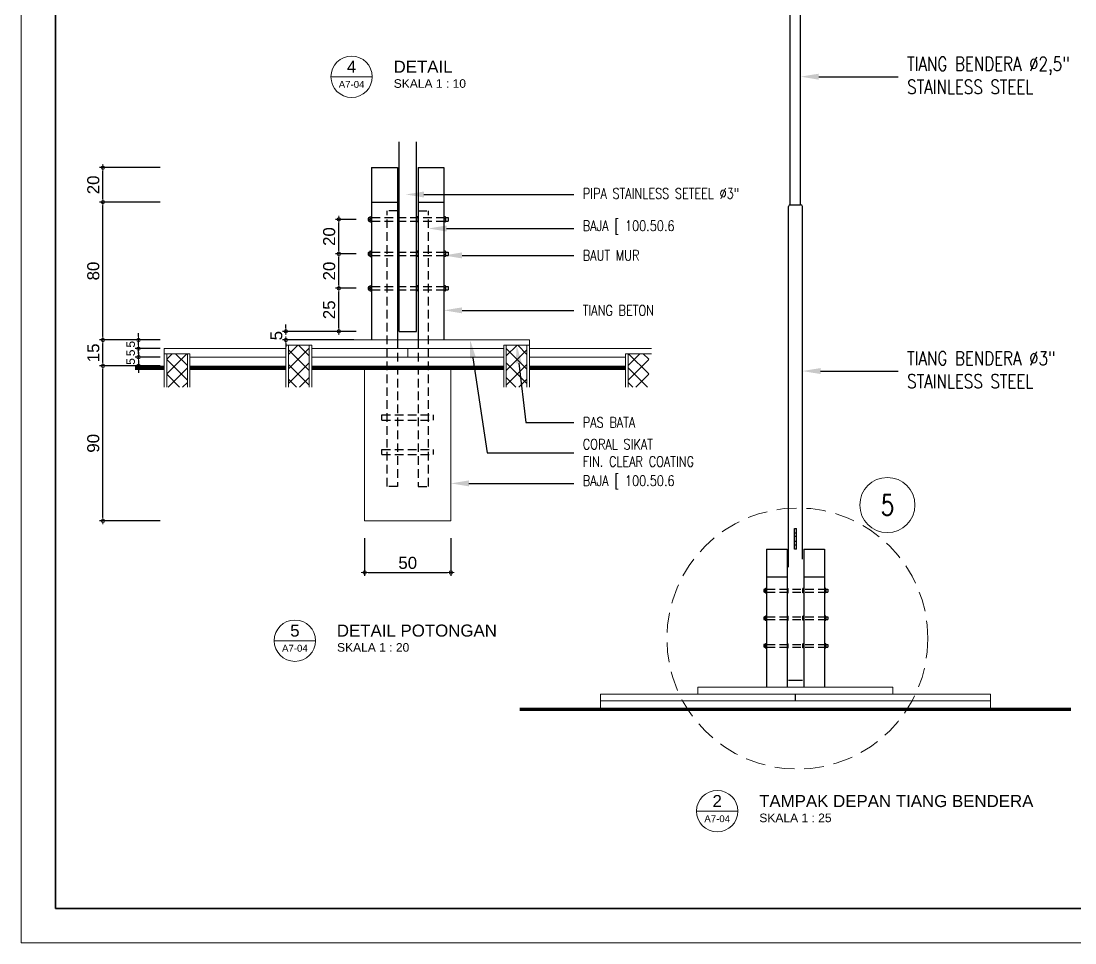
# Model space of a CAD drawing. Header units: millimetres. Extents: x -11 to 1625, y -267 to 180.
# Drawn here: x 827.21 to 857.8, y -47 to -20.25 of the extents above; entities that cross this region are included whole.
import ezdxf
from ezdxf import colors
from ezdxf.entities.mleader import LeaderData, LeaderLine
from ezdxf.enums import TextEntityAlignment as Align
from ezdxf.math import Vec2, Vec3

# ---------------------------------------------------------------- set-up
doc = ezdxf.new("R2010")
doc.units = ezdxf.units.MM
doc.linetypes.add('HIDDEN', pattern=[0.375, 0.25, -0.125])
for name, color, linetype, lineweight in [('ARSIR WARNA', 43, 'Continuous', 0), ('dinding', 5, 'Continuous', 15), ('GRS KOP', 1, 'Continuous', 35), ('kop', 7, 'Continuous', 20), ('not', 7, 'Continuous', 20), ('TEXT KETERANGAN', 7, 'Continuous', 9), ('u', 6, 'Continuous', 20)]:
    doc.layers.add(name, color=color, linetype=linetype, lineweight=lineweight)
doc.layers.add('BESI', color=10, linetype='Continuous')
doc.styles.add('ATTR', font='romans.shx', dxfattribs={"width": 0.8, "height": 1.735066})
doc.styles.add('BARU', font='complex.shx')
doc.styles.add('S', font='SIMPLEX', dxfattribs={"width": 1.1})
doc.styles.get("Standard").update_dxf_attribs({"font": 'ARIALUNI.TTF'})
doc.dimstyles.new('SK-25', dxfattribs={"dimtxt": 0.25, "dimasz": 0.1, "dimexe": 0.1, "dimexo": 0, "dimgap": 0.1, "dimtad": 1, "dimdec": 0, "dimlfac": 25, "dimzin": 12, "dimdsep": 46, "dimtxsty": 'Standard', "dimblk": 'BULAT', "dimcen": 0.1, "dimclrd": 256, "dimadec": 0, "dimazin": 3, "dimtfac": 1, "dimtdec": 0, "dimtofl": 0, "dimtmove": 0, "dimatfit": 3, "dimldrblk": 'BULAT', "dimfxl": 0, "dimtolj": 1, "dimtzin": 0, "dimarcsym": 0})

# ---------------------------------------------------------------- blocks, each defined once
blk = doc.blocks.new('BULAT')
for p, q in [((-1, 0), (1, 0)), ((0, -1), (0, 1))]:
    blk.add_line(p, q)
blk.add_circle((0, 0), 0.5)
blk = doc.blocks.new('*D470')
at = {"layer": 'Defpoints', "color": 0}
for p in [(829.589, -24.502), (831.255, -24.502), (831.255, -25.502)]:
    blk.add_point(p, dxfattribs=at)
at = {"layer": 'u', "color": 0, "lineweight": -2}
for p, q in [((831.255, -24.502), (829.489, -24.502)), ((831.255, -25.502), (829.489, -25.502))]:
    blk.add_line(p, q, dxfattribs=at)
at = {"layer": 'u', "lineweight": -2}
blk.add_line((829.589, -25.402), (829.589, -24.602), dxfattribs=at)
at = {"layer": 'u', "lineweight": -2, "xscale": 0.1, "yscale": 0.1, "zscale": 0.1}
for p, rotation in [((829.589, -24.502), 90), ((829.589, -25.502), 270)]:
    blk.add_blockref('BULAT', p, dxfattribs=dict(at, rotation=rotation))
at = {"layer": 'u', "color": 0, "insert": (829.311, -25.002), "char_height": 0.35, "attachment_point": 5, "rotation": 90}
blk.add_mtext('\\A1;20', dxfattribs=at)
blk = doc.blocks.new('*D471')
at = {"layer": 'Defpoints', "color": 0}
for p in [(829.589, -25.502), (831.255, -25.502), (831.255, -29.502)]:
    blk.add_point(p, dxfattribs=at)
at = {"layer": 'u', "color": 0, "lineweight": -2}
for p, q in [((831.255, -25.502), (829.489, -25.502)), ((831.255, -29.502), (829.489, -29.502))]:
    blk.add_line(p, q, dxfattribs=at)
at = {"layer": 'u', "lineweight": -2}
blk.add_line((829.589, -29.402), (829.589, -25.602), dxfattribs=at)
at = {"layer": 'u', "lineweight": -2, "xscale": 0.1, "yscale": 0.1, "zscale": 0.1}
for p, rotation in [((829.589, -25.502), 90), ((829.589, -29.502), 270)]:
    blk.add_blockref('BULAT', p, dxfattribs=dict(at, rotation=rotation))
at = {"layer": 'u', "color": 0, "insert": (829.311, -27.502), "char_height": 0.35, "attachment_point": 5, "rotation": 90}
blk.add_mtext('\\A1;80', dxfattribs=at)
blk = doc.blocks.new('*D472')
at = {"layer": 'Defpoints', "color": 0}
for p in [(829.589, -29.502), (831.255, -29.502), (831.255, -30.252)]:
    blk.add_point(p, dxfattribs=at)
at = {"layer": 'u', "color": 0, "lineweight": -2}
for p, q in [((831.255, -29.502), (829.489, -29.502)), ((831.255, -30.252), (829.489, -30.252))]:
    blk.add_line(p, q, dxfattribs=at)
at = {"layer": 'u', "lineweight": -2}
blk.add_line((829.589, -30.152), (829.589, -29.602), dxfattribs=at)
at = {"layer": 'u', "lineweight": -2, "xscale": 0.1, "yscale": 0.1, "zscale": 0.1}
for p, rotation in [((829.589, -29.502), 90), ((829.589, -30.252), 270)]:
    blk.add_blockref('BULAT', p, dxfattribs=dict(at, rotation=rotation))
at = {"layer": 'u', "color": 0, "insert": (829.311, -29.877), "char_height": 0.35, "attachment_point": 5, "rotation": 90}
blk.add_mtext('\\A1;15', dxfattribs=at)
blk = doc.blocks.new('*D473')
at = {"layer": 'Defpoints', "color": 0}
for p in [(829.589, -30.252), (831.255, -30.252), (831.255, -34.752)]:
    blk.add_point(p, dxfattribs=at)
at = {"layer": 'u', "color": 0, "lineweight": -2}
for p, q in [((831.255, -30.252), (829.489, -30.252)), ((831.255, -34.752), (829.489, -34.752))]:
    blk.add_line(p, q, dxfattribs=at)
at = {"layer": 'u', "lineweight": -2}
blk.add_line((829.589, -34.652), (829.589, -30.352), dxfattribs=at)
at = {"layer": 'u', "lineweight": -2, "xscale": 0.1, "yscale": 0.1, "zscale": 0.1}
for p, rotation in [((829.589, -30.252), 90), ((829.589, -34.752), 270)]:
    blk.add_blockref('BULAT', p, dxfattribs=dict(at, rotation=rotation))
at = {"layer": 'u', "color": 0, "insert": (829.311, -32.502), "char_height": 0.35, "attachment_point": 5, "rotation": 90}
blk.add_mtext('\\A1;90', dxfattribs=at)
blk = doc.blocks.new('*D474')
at = {"layer": 'Defpoints', "color": 0}
for p in [(836.874, -29.252), (834.901, -29.502), (836.874, -29.502)]:
    blk.add_point(p, dxfattribs=at)
at = {"layer": 'u', "lineweight": -2}
for p, q in [((834.901, -29.152), (834.901, -29.052)), ((834.901, -29.602), (834.901, -29.702))]:
    blk.add_line(p, q, dxfattribs=at)
at = {"layer": 'u', "color": 0, "lineweight": -2}
for p, q in [((836.874, -29.252), (834.801, -29.252)), ((836.874, -29.502), (834.801, -29.502))]:
    blk.add_line(p, q, dxfattribs=at)
at = {"layer": 'u', "lineweight": -2, "xscale": 0.1, "yscale": 0.1, "zscale": 0.1}
for p, rotation in [((834.901, -29.252), 270), ((834.901, -29.502), 90)]:
    blk.add_blockref('BULAT', p, dxfattribs=dict(at, rotation=rotation))
at = {"layer": 'u', "color": 0, "insert": (834.623, -29.377), "char_height": 0.35, "attachment_point": 5, "rotation": 90}
blk.add_mtext('\\A1;5', dxfattribs=at)
blk = doc.blocks.new('*D475')
at = {"layer": 'Defpoints', "color": 0}
for p in [(836.436, -26.002), (836.936, -26.002), (836.936, -27.002)]:
    blk.add_point(p, dxfattribs=at)
at = {"layer": 'u', "color": 0, "lineweight": -2}
for p, q in [((836.936, -26.002), (836.336, -26.002)), ((836.936, -27.002), (836.336, -27.002))]:
    blk.add_line(p, q, dxfattribs=at)
at = {"layer": 'u', "lineweight": -2}
blk.add_line((836.436, -26.902), (836.436, -26.102), dxfattribs=at)
at = {"layer": 'u', "lineweight": -2, "xscale": 0.1, "yscale": 0.1, "zscale": 0.1}
for p, rotation in [((836.436, -26.002), 90), ((836.436, -27.002), 270)]:
    blk.add_blockref('BULAT', p, dxfattribs=dict(at, rotation=rotation))
at = {"layer": 'u', "color": 0, "insert": (836.157, -26.502), "char_height": 0.35, "attachment_point": 5, "rotation": 90}
blk.add_mtext('\\A1;20', dxfattribs=at)
blk = doc.blocks.new('*D476')
at = {"layer": 'Defpoints', "color": 0}
for p in [(836.436, -27.002), (836.936, -27.002), (836.936, -28.002)]:
    blk.add_point(p, dxfattribs=at)
at = {"layer": 'u', "color": 0, "lineweight": -2}
for p, q in [((836.936, -27.002), (836.336, -27.002)), ((836.936, -28.002), (836.336, -28.002))]:
    blk.add_line(p, q, dxfattribs=at)
at = {"layer": 'u', "lineweight": -2}
blk.add_line((836.436, -27.902), (836.436, -27.102), dxfattribs=at)
at = {"layer": 'u', "lineweight": -2, "xscale": 0.1, "yscale": 0.1, "zscale": 0.1}
for p, rotation in [((836.436, -27.002), 90), ((836.436, -28.002), 270)]:
    blk.add_blockref('BULAT', p, dxfattribs=dict(at, rotation=rotation))
at = {"layer": 'u', "color": 0, "insert": (836.157, -27.502), "char_height": 0.35, "attachment_point": 5, "rotation": 90}
blk.add_mtext('\\A1;20', dxfattribs=at)
blk = doc.blocks.new('*D477')
at = {"layer": 'Defpoints', "color": 0}
for p in [(836.436, -28.002), (836.936, -28.002), (836.936, -29.252)]:
    blk.add_point(p, dxfattribs=at)
at = {"layer": 'u', "color": 0, "lineweight": -2}
for p, q in [((836.936, -28.002), (836.336, -28.002)), ((836.936, -29.252), (836.336, -29.252))]:
    blk.add_line(p, q, dxfattribs=at)
at = {"layer": 'u', "lineweight": -2}
blk.add_line((836.436, -29.152), (836.436, -28.102), dxfattribs=at)
at = {"layer": 'u', "lineweight": -2, "xscale": 0.1, "yscale": 0.1, "zscale": 0.1}
for p, rotation in [((836.436, -28.002), 90), ((836.436, -29.252), 270)]:
    blk.add_blockref('BULAT', p, dxfattribs=dict(at, rotation=rotation))
at = {"layer": 'u', "color": 0, "insert": (836.157, -28.627), "char_height": 0.35, "attachment_point": 5, "rotation": 90}
blk.add_mtext('\\A1;25', dxfattribs=at)
blk = doc.blocks.new('*D478')
at = {"layer": 'Defpoints', "color": 0}
for p in [(837.186, -35.252), (839.686, -35.252), (839.686, -36.252)]:
    blk.add_point(p, dxfattribs=at)
at = {"layer": 'u', "color": 0, "lineweight": -2}
for p, q in [((837.186, -35.252), (837.186, -36.352)), ((839.686, -35.252), (839.686, -36.352))]:
    blk.add_line(p, q, dxfattribs=at)
at = {"layer": 'u', "lineweight": -2}
blk.add_line((837.286, -36.252), (839.586, -36.252), dxfattribs=at)
at = {"layer": 'u', "lineweight": -2, "xscale": 0.1, "yscale": 0.1, "zscale": 0.1, "rotation": 180}
blk.add_blockref('BULAT', (837.186, -36.252), dxfattribs=at)
at = {"layer": 'u', "lineweight": -2, "xscale": 0.1, "yscale": 0.1, "zscale": 0.1}
blk.add_blockref('BULAT', (839.686, -36.252), dxfattribs=at)
at = {"layer": 'u', "color": 0, "insert": (838.436, -35.973), "char_height": 0.35, "attachment_point": 5}
blk.add_mtext('\\A1;50', dxfattribs=at)
blk = doc.blocks.new('*D479')
at = {"layer": 'Defpoints', "color": 0}
for p in [(831.255, -29.502), (830.621, -29.752), (831.255, -29.752)]:
    blk.add_point(p, dxfattribs=at)
at = {"layer": 'u', "lineweight": -2}
for p, q in [((830.621, -29.402), (830.621, -29.302)), ((830.621, -29.852), (830.621, -29.952))]:
    blk.add_line(p, q, dxfattribs=at)
at = {"layer": 'u', "color": 0, "lineweight": -2}
for p, q in [((831.255, -29.502), (830.521, -29.502)), ((831.255, -29.752), (830.521, -29.752))]:
    blk.add_line(p, q, dxfattribs=at)
at = {"layer": 'u', "lineweight": -2, "xscale": 0.1, "yscale": 0.1, "zscale": 0.1}
for p, rotation in [((830.621, -29.502), 270), ((830.621, -29.752), 90)]:
    blk.add_blockref('BULAT', p, dxfattribs=dict(at, rotation=rotation))
at = {"layer": 'u', "color": 0, "insert": (830.394, -29.627), "char_height": 0.25, "attachment_point": 5, "rotation": 90}
blk.add_mtext('\\A1;5', dxfattribs=at)
blk = doc.blocks.new('*D480')
at = {"layer": 'Defpoints', "color": 0}
for p in [(831.255, -29.752), (830.621, -30.002), (831.255, -30.002)]:
    blk.add_point(p, dxfattribs=at)
at = {"layer": 'u', "lineweight": -2}
for p, q in [((830.621, -29.652), (830.621, -29.552)), ((830.621, -30.102), (830.621, -30.202))]:
    blk.add_line(p, q, dxfattribs=at)
at = {"layer": 'u', "color": 0, "lineweight": -2}
for p, q in [((831.255, -29.752), (830.521, -29.752)), ((831.255, -30.002), (830.521, -30.002))]:
    blk.add_line(p, q, dxfattribs=at)
at = {"layer": 'u', "lineweight": -2, "xscale": 0.1, "yscale": 0.1, "zscale": 0.1}
for p, rotation in [((830.621, -29.752), 270), ((830.621, -30.002), 90)]:
    blk.add_blockref('BULAT', p, dxfattribs=dict(at, rotation=rotation))
at = {"layer": 'u', "color": 0, "insert": (830.394, -29.877), "char_height": 0.25, "attachment_point": 5, "rotation": 90}
blk.add_mtext('\\A1;5', dxfattribs=at)
blk = doc.blocks.new('*D481')
at = {"layer": 'Defpoints', "color": 0}
for p in [(830.621, -30.252), (831.255, -30.002), (831.255, -30.252)]:
    blk.add_point(p, dxfattribs=at)
at = {"layer": 'u', "lineweight": -2}
for p, q in [((830.621, -29.902), (830.621, -29.802)), ((830.621, -30.352), (830.621, -30.452))]:
    blk.add_line(p, q, dxfattribs=at)
at = {"layer": 'u', "color": 0, "lineweight": -2}
for p, q in [((831.255, -30.002), (830.521, -30.002)), ((831.255, -30.252), (830.521, -30.252))]:
    blk.add_line(p, q, dxfattribs=at)
at = {"layer": 'u', "lineweight": -2, "xscale": 0.1, "yscale": 0.1, "zscale": 0.1}
for p, rotation in [((830.621, -30.002), 270), ((830.621, -30.252), 90)]:
    blk.add_blockref('BULAT', p, dxfattribs=dict(at, rotation=rotation))
at = {"layer": 'u', "color": 0, "insert": (830.394, -30.127), "char_height": 0.25, "attachment_point": 5, "rotation": 90}
blk.add_mtext('\\A1;5', dxfattribs=at)
blk = doc.blocks.new('NAV')
blk.add_circle((0, -0.4), 0.4)
at = {"style": 'S', "width": 0.75, "flags": 4}
blk.add_attdef('AV', text='', height=0.3, dxfattribs=at).set_placement((0, -0.4), align=Align.MIDDLE)
blk = doc.blocks.new('kop')
at = {"layer": 'GRS KOP'}
blk.add_lwpolyline([(1, 54), (83, 54), (83, 1), (1, 1)], close=True, dxfattribs=at)
at = {"layer": 'kop', "color": 7}
for p, q in [((0, 55), (0, 0)), ((0, 0), (84, 0))]:
    blk.add_line(p, q, dxfattribs=at)
at = {"layer": 'kop', "style": 'BARU', "flags": 4}
for p, height in [((73.8, 5.4), 0.35), ((80.303, 5.382), 0.25), ((73.8, 4.9), 0.35), ((80.303, 4.882), 0.25), ((73.8, 4.4), 0.35), ((80.303, 4.382), 0.25)]:
    blk.add_attdef('-', p, '', height=height, dxfattribs=at)
at = {"layer": 'kop', "flags": 4}
for tag, p in [('AR-00', (78.057, 2.648)), ('00', (81.238, 2.647))]:
    blk.add_attdef(tag, text='', height=0.35, dxfattribs=at).set_placement(p, align=Align.MIDDLE)
blk = doc.blocks.new('Ndtpd')
blk.add_line((0.747, 0), (-0.747, 0))
blk.add_circle((0, 0), 0.747)
at = {"flags": 4}
for tag, height, p in [('NO', 0.5, (0, 0.148)), ('NOLBR', 0.3, (0, -0.398))]:
    blk.add_attdef(tag, text='', height=height, dxfattribs=at).set_placement(p, align=Align.CENTER)
for tag, p, height in [('NDTPD', (1.516, 0.148), 0.5), ('SKALA', (1.523, -0.398), 0.3)]:
    blk.add_attdef(tag, p, '', height=height, dxfattribs=at)

msp = doc.modelspace()

# ---------------------------------------------------------------- hatches: boundary and pattern name
at = {"layer": 'ARSIR WARNA'}
h = msp.add_hatch(dxfattribs=at)
h.set_pattern_fill('_USER', color=256, scale=0.3, angle=45, style=0, double=1, pattern_type=0)
h.set_pattern_definition([(45, (806.8277, -46.61328), (-0.212132, 0.212132), []), (135, (806.8277, -46.61328), (-0.212132, -0.212132), [])])
h.paths.add_polyline_path([(845.4322067, -29.9022635), (844.8322067, -29.9022635), (844.8322067, -30.8707986), (845.4322067, -30.8707986)])
h.paths.add_polyline_path([(841.8966728, -29.6522635), (841.2966728, -29.6522635), (841.2966728, -30.8707986), (841.8966728, -30.8707986)])
h.paths.add_polyline_path([(835.575605, -29.6522635), (834.975605, -29.6522635), (834.975605, -30.8707986), (835.575605, -30.8707986)])
h.paths.add_polyline_path([(832.0400711, -29.9022635), (831.4400711, -29.9022635), (831.4400711, -30.8707986), (832.0400711, -30.8707986)])

# ---------------------------------------------------------------- linework, layer by layer
at = {"layer": 'BESI'}
for p, q in [((849.5389294, -25.5772076), (849.5389294, -15.6272076)), ((849.8389294, -25.5772076), (849.8389294, -15.6272076)), ((838.1861389, -29.2522635), (838.1861389, -23.7522635)), ((838.6861389, -29.2522635), (838.6861389, -23.7522635)), ((837.3861389, -24.5022635), (837.3861389, -29.5022635)), ((837.3861389, -24.5022635), (838.1361389, -24.5022635)), ((838.1361389, -24.5022635), (838.1361389, -29.5022635)), ((838.7361389, -24.5022635), (838.7361389, -29.5022635)), ((838.7361389, -24.5022635), (839.4861389, -24.5022635)), ((839.4861389, -24.5022635), (839.4861389, -29.5022635)), ((837.3861389, -25.5022635), (838.1361389, -25.5022635)), ((838.7361389, -25.5022635), (839.4861389, -25.5022635)), ((849.4889294, -36.0914933), (849.4889294, -25.6272076)), ((849.5389294, -25.5772076), (849.8389294, -25.5772076)), ((849.8889294, -35.8629219), (849.8889294, -25.6272076)), ((838.1861389, -29.2522635), (838.6861389, -29.2522635)), ((849.6589294, -35.5772076), (849.6589294, -34.9772076)), ((849.6589294, -34.9772076), (849.7189294, -34.9772076)), ((849.6589294, -35.1020604), (849.7189294, -35.1020604)), ((849.7189294, -35.5772076), (849.7189294, -34.9772076)), ((849.7189294, -35.2020604), (849.6589294, -35.2020604)), ((849.7189294, -35.3523548), (849.6589294, -35.3523548)), ((849.6589294, -35.4523548), (849.7189294, -35.4523548)), ((848.8489294, -35.5772076), (848.8489294, -39.5772076)), ((848.8489294, -35.5772076), (849.4489294, -35.5772076)), ((849.4489294, -35.5772076), (849.4489294, -39.5772076)), ((849.7189294, -35.5772076), (849.6589294, -35.5772076)), ((849.9289294, -35.5772076), (849.9289294, -39.5772076)), ((849.9289294, -35.5772076), (850.5289294, -35.5772076)), ((850.5289294, -35.5772076), (850.5289294, -39.5772076)), ((848.8489294, -36.3772076), (849.4489294, -36.3772076)), ((849.9289294, -36.3772076), (850.5289294, -36.3772076)), ((848.7689294, -36.7572076), (848.7689294, -36.7972076)), ((848.7689294, -36.7772076), (848.8089294, -36.7772076)), ((848.7889294, -36.7372076), (848.8089294, -36.7372076)), ((848.7889294, -36.8172076), (848.8089294, -36.8172076)), ((848.8089294, -36.7252076), (848.8089294, -36.8292076)), ((848.8089294, -36.7572076), (848.8489294, -36.7572076)), ((848.8089294, -36.7972076), (848.8489294, -36.7972076)), ((848.8169294, -36.7172076), (848.8489294, -36.7172076)), ((848.8169294, -36.8372076), (848.8489294, -36.8372076)), ((849.4489294, -36.7172076), (849.4769294, -36.7172076)), ((849.4489294, -36.8372076), (849.4769294, -36.8372076)), ((849.4769294, -36.8372076), (849.4769294, -36.7172076)), ((849.9009294, -36.8372076), (849.9009294, -36.7172076)), ((849.9289294, -36.7172076), (849.9009294, -36.7172076)), ((849.9289294, -36.8372076), (849.9009294, -36.8372076)), ((850.5609294, -36.7172076), (850.5289294, -36.7172076)), ((850.5689294, -36.7572076), (850.5289294, -36.7572076)), ((850.5689294, -36.7972076), (850.5289294, -36.7972076)), ((850.5609294, -36.8372076), (850.5289294, -36.8372076)), ((850.5689294, -36.7252076), (850.5689294, -36.8292076)), ((850.5689294, -36.7372076), (850.6289294, -36.7372076)), ((850.5689294, -36.8172076), (850.6289294, -36.8172076)), ((850.6289294, -36.7372076), (850.6289294, -36.8172076)), ((848.7689294, -37.5572076), (848.7689294, -37.5972076)), ((848.7689294, -37.5772076), (848.8089294, -37.5772076)), ((848.7889294, -37.5372076), (848.8089294, -37.5372076)), ((848.7889294, -37.6172076), (848.8089294, -37.6172076)), ((848.8089294, -37.5252076), (848.8089294, -37.6292076)), ((848.8089294, -37.5572076), (848.8489294, -37.5572076)), ((848.8089294, -37.5972076), (848.8489294, -37.5972076)), ((848.8169294, -37.5172076), (848.8489294, -37.5172076)), ((849.4489294, -37.5172076), (849.4769294, -37.5172076)), ((849.4769294, -37.6372076), (849.4769294, -37.5172076)), ((849.9289294, -37.5172076), (849.9009294, -37.5172076)), ((849.9009294, -37.6372076), (849.9009294, -37.5172076)), ((850.5609294, -37.5172076), (850.5289294, -37.5172076)), ((850.5689294, -37.5572076), (850.5289294, -37.5572076)), ((850.5689294, -37.5972076), (850.5289294, -37.5972076)), ((850.5689294, -37.5252076), (850.5689294, -37.6292076)), ((850.5689294, -37.5372076), (850.6289294, -37.5372076)), ((850.5689294, -37.6172076), (850.6289294, -37.6172076)), ((850.6289294, -37.5372076), (850.6289294, -37.6172076)), ((848.8169294, -37.6372076), (848.8489294, -37.6372076)), ((849.4489294, -37.6372076), (849.4769294, -37.6372076)), ((849.9289294, -37.6372076), (849.9009294, -37.6372076)), ((850.5609294, -37.6372076), (850.5289294, -37.6372076)), ((848.7689294, -38.3572076), (848.7689294, -38.3972076)), ((848.7689294, -38.3772076), (848.8089294, -38.3772076)), ((848.7889294, -38.3372076), (848.8089294, -38.3372076)), ((848.7889294, -38.4172076), (848.8089294, -38.4172076)), ((848.8089294, -38.3252076), (848.8089294, -38.4292076)), ((848.8089294, -38.3572076), (848.8489294, -38.3572076)), ((848.8089294, -38.3972076), (848.8489294, -38.3972076)), ((848.8169294, -38.3172076), (848.8489294, -38.3172076)), ((848.8169294, -38.4372076), (848.8489294, -38.4372076)), ((849.4489294, -38.3172076), (849.4769294, -38.3172076)), ((849.4489294, -38.4372076), (849.4769294, -38.4372076)), ((849.4769294, -38.4372076), (849.4769294, -38.3172076)), ((849.9009294, -38.4372076), (849.9009294, -38.3172076)), ((849.9289294, -38.3172076), (849.9009294, -38.3172076)), ((849.9289294, -38.4372076), (849.9009294, -38.4372076)), ((850.5609294, -38.3172076), (850.5289294, -38.3172076)), ((850.5689294, -38.3572076), (850.5289294, -38.3572076)), ((850.5689294, -38.3972076), (850.5289294, -38.3972076)), ((850.5609294, -38.4372076), (850.5289294, -38.4372076)), ((850.5689294, -38.3252076), (850.5689294, -38.4292076)), ((850.5689294, -38.3372076), (850.6289294, -38.3372076)), ((850.5689294, -38.4172076), (850.6289294, -38.4172076)), ((850.6289294, -38.3372076), (850.6289294, -38.4172076)), ((849.4889294, -39.3772076), (849.8889294, -39.3772076)), ((849.6889294, -39.9772076), (849.6889294, -39.7772076))]:
    msp.add_line(p, q, dxfattribs=at)
at = {"layer": 'BESI', "color": 90}
for p, q in [((837.2861389, -25.9772635), (837.2861389, -26.0272635)), ((837.3111389, -25.9522635), (837.3361389, -25.9522635)), ((837.3361389, -25.9372635), (837.3361389, -26.0672635)), ((837.3361389, -25.9772635), (837.3861389, -25.9772635)), ((837.3461389, -25.9272635), (837.3861389, -25.9272635)), ((838.1361389, -25.9272635), (838.1711389, -25.9272635)), ((838.1711389, -26.0772635), (838.1711389, -25.9272635)), ((838.7361389, -25.9272635), (838.7011389, -25.9272635)), ((838.7011389, -26.0772635), (838.7011389, -25.9272635)), ((839.5261389, -25.9272635), (839.4861389, -25.9272635)), ((839.5361389, -25.9772635), (839.4861389, -25.9772635)), ((839.5361389, -25.9372635), (839.5361389, -26.0672635)), ((839.5361389, -25.9522635), (839.6111389, -25.9522635)), ((839.6111389, -25.9522635), (839.6111389, -26.0522635)), ((837.2861389, -26.0022635), (837.3361389, -26.0022635)), ((837.3111389, -26.0522635), (837.3361389, -26.0522635)), ((837.3361389, -26.0272635), (837.3861389, -26.0272635)), ((837.3461389, -26.0772635), (837.3861389, -26.0772635)), ((838.1361389, -26.0772635), (838.1711389, -26.0772635)), ((838.7361389, -26.0772635), (838.7011389, -26.0772635)), ((839.5361389, -26.0272635), (839.4861389, -26.0272635)), ((839.5261389, -26.0772635), (839.4861389, -26.0772635)), ((839.5361389, -26.0522635), (839.6111389, -26.0522635)), ((837.2861389, -26.9772635), (837.2861389, -27.0272635)), ((837.2861389, -27.0022635), (837.3361389, -27.0022635)), ((837.3111389, -26.9522635), (837.3361389, -26.9522635)), ((837.3111389, -27.0522635), (837.3361389, -27.0522635)), ((837.3361389, -26.9372635), (837.3361389, -27.0672635)), ((837.3361389, -26.9772635), (837.3861389, -26.9772635)), ((837.3361389, -27.0272635), (837.3861389, -27.0272635)), ((837.3461389, -26.9272635), (837.3861389, -26.9272635)), ((837.3461389, -27.0772635), (837.3861389, -27.0772635)), ((838.1361389, -26.9272635), (838.1711389, -26.9272635)), ((838.1361389, -27.0772635), (838.1711389, -27.0772635)), ((838.1711389, -27.0772635), (838.1711389, -26.9272635)), ((838.7011389, -27.0772635), (838.7011389, -26.9272635)), ((838.7361389, -26.9272635), (838.7011389, -26.9272635)), ((838.7361389, -27.0772635), (838.7011389, -27.0772635)), ((839.5261389, -26.9272635), (839.4861389, -26.9272635)), ((839.5361389, -26.9772635), (839.4861389, -26.9772635)), ((839.5361389, -27.0272635), (839.4861389, -27.0272635)), ((839.5261389, -27.0772635), (839.4861389, -27.0772635)), ((839.5361389, -26.9372635), (839.5361389, -27.0672635)), ((839.5361389, -26.9522635), (839.6111389, -26.9522635)), ((839.5361389, -27.0522635), (839.6111389, -27.0522635)), ((839.6111389, -26.9522635), (839.6111389, -27.0522635)), ((837.2861389, -27.9772635), (837.2861389, -28.0272635)), ((837.2861389, -28.0022635), (837.3361389, -28.0022635)), ((837.3111389, -27.9522635), (837.3361389, -27.9522635)), ((837.3111389, -28.0522635), (837.3361389, -28.0522635)), ((837.3361389, -27.9372635), (837.3361389, -28.0672635)), ((837.3361389, -27.9772635), (837.3861389, -27.9772635)), ((837.3361389, -28.0272635), (837.3861389, -28.0272635)), ((837.3461389, -27.9272635), (837.3861389, -27.9272635)), ((837.3461389, -28.0772635), (837.3861389, -28.0772635)), ((838.1361389, -27.9272635), (838.1711389, -27.9272635)), ((838.1361389, -28.0772635), (838.1711389, -28.0772635)), ((838.1711389, -28.0772635), (838.1711389, -27.9272635)), ((838.7361389, -27.9272635), (838.7011389, -27.9272635)), ((838.7011389, -28.0772635), (838.7011389, -27.9272635)), ((838.7361389, -28.0772635), (838.7011389, -28.0772635)), ((839.5261389, -27.9272635), (839.4861389, -27.9272635)), ((839.5361389, -27.9772635), (839.4861389, -27.9772635)), ((839.5361389, -28.0272635), (839.4861389, -28.0272635)), ((839.5261389, -28.0772635), (839.4861389, -28.0772635)), ((839.5361389, -27.9372635), (839.5361389, -28.0672635)), ((839.5361389, -27.9522635), (839.6111389, -27.9522635)), ((839.5361389, -28.0522635), (839.6111389, -28.0522635)), ((839.6111389, -27.9522635), (839.6111389, -28.0522635))]:
    msp.add_line(p, q, dxfattribs=at)
at = {"layer": 'BESI', "color": 90, "linetype": 'HIDDEN'}
for p, q in [((837.3861389, -25.9522635), (839.4861389, -25.9522635)), ((837.3861389, -26.0522635), (839.4861389, -26.0522635)), ((837.3861389, -26.9522635), (839.4861389, -26.9522635)), ((837.3861389, -27.0522635), (839.4861389, -27.0522635)), ((837.3861389, -27.9522635), (839.4861389, -27.9522635)), ((837.3861389, -28.0522635), (839.4861389, -28.0522635))]:
    msp.add_line(p, q, dxfattribs=at)
at = {"layer": 'BESI', "color": 12, "linetype": 'HIDDEN'}
for p, q in [((837.8361389, -33.7522635), (837.8361389, -25.7522635)), ((838.1361389, -25.7522635), (837.8361389, -25.7522635)), ((838.7361389, -25.7522635), (839.0361389, -25.7522635)), ((839.0361389, -33.7522635), (839.0361389, -25.7522635)), ((838.1361389, -29.5022635), (838.1361389, -33.7522635)), ((838.7361389, -29.5022635), (838.7361389, -33.7522635)), ((837.6861389, -31.6772635), (839.1861389, -31.6772635)), ((837.6861389, -31.8272635), (837.6861389, -31.6772635)), ((839.1861389, -31.8272635), (839.1861389, -31.6772635)), ((837.6861389, -31.8272635), (839.1861389, -31.8272635)), ((837.6861389, -32.8272635), (837.6861389, -32.6772635)), ((837.6861389, -32.6772635), (839.1861389, -32.6772635)), ((839.1861389, -32.8272635), (839.1861389, -32.6772635)), ((837.6861389, -32.8272635), (839.1861389, -32.8272635)), ((838.1361389, -33.7522635), (837.8361389, -33.7522635)), ((838.7361389, -33.7522635), (839.0361389, -33.7522635))]:
    msp.add_line(p, q, dxfattribs=at)
at = {"layer": 'BESI', "linetype": 'HIDDEN'}
for p, q in [((848.8489294, -36.7372076), (850.5289294, -36.7372076)), ((848.8489294, -36.8172076), (850.5289294, -36.8172076)), ((848.8489294, -37.5372076), (850.5289294, -37.5372076)), ((848.8489294, -37.6172076), (850.5289294, -37.6172076)), ((848.8489294, -38.3372076), (850.5289294, -38.3372076)), ((848.8489294, -38.4172076), (850.5289294, -38.4172076))]:
    msp.add_line(p, q, dxfattribs=at)
at = {"layer": 'BESI'}
for centre, radius, start, end in [((849.5389294, -25.6272076), 0.05, 90, 180), ((849.8389294, -25.6272076), 0.05, 0, 90), ((848.7889294, -36.7572076), 0.02, 90, 180), ((848.7889294, -36.7972076), 0.02, 180, 270), ((848.8169294, -36.7252076), 0.008, 90, 180), ((848.8169294, -36.8292076), 0.008, 180, 270), ((850.5609294, -36.7252076), 0.008, 0, 90), ((850.5609294, -36.8292076), 0.008, 270, 0), ((848.7889294, -37.5572076), 0.02, 90, 180), ((848.7889294, -37.5972076), 0.02, 180, 270), ((848.8169294, -37.5252076), 0.008, 90, 180), ((850.5609294, -37.5252076), 0.008, 0, 90), ((848.8169294, -37.6292076), 0.008, 180, 270), ((850.5609294, -37.6292076), 0.008, 270, 0), ((848.7889294, -38.3572076), 0.02, 90, 180), ((848.7889294, -38.3972076), 0.02, 180, 270), ((848.8169294, -38.3252076), 0.008, 90, 180), ((848.8169294, -38.4292076), 0.008, 180, 270), ((850.5609294, -38.3252076), 0.008, 0, 90), ((850.5609294, -38.4292076), 0.008, 270, 0)]:
    msp.add_arc(centre, radius, start, end, dxfattribs=at)
at = {"layer": 'BESI', "color": 90}
for centre, radius, start, end in [((837.3111389, -25.9772635), 0.025, 90, 180), ((837.3461389, -25.9372635), 0.01, 90, 180), ((839.5261389, -25.9372635), 0.01, 0, 90), ((837.3111389, -26.0272635), 0.025, 180, 270), ((837.3461389, -26.0672635), 0.01, 180, 270), ((839.5261389, -26.0672635), 0.01, 270, 0), ((837.3111389, -26.9772635), 0.025, 90, 180), ((837.3111389, -27.0272635), 0.025, 180, 270), ((837.3461389, -26.9372635), 0.01, 90, 180), ((837.3461389, -27.0672635), 0.01, 180, 270), ((839.5261389, -26.9372635), 0.01, 0, 90), ((839.5261389, -27.0672635), 0.01, 270, 0), ((837.3111389, -27.9772635), 0.025, 90, 180), ((837.3111389, -28.0272635), 0.025, 180, 270), ((837.3461389, -27.9372635), 0.01, 90, 180), ((837.3461389, -28.0672635), 0.01, 180, 270), ((839.5261389, -27.9372635), 0.01, 0, 90), ((839.5261389, -28.0672635), 0.01, 270, 0)]:
    msp.add_arc(centre, radius, start, end, dxfattribs=at)
at = {"layer": 'dinding'}
for p, q in [((834.900605, -29.5022635), (841.9716728, -29.5022635)), ((834.900605, -29.7522635), (834.900605, -29.5022635)), ((834.900605, -30.8707986), (834.900605, -29.5022635)), ((835.650605, -29.6522635), (834.900605, -29.6522635)), ((834.975605, -30.8707986), (834.975605, -29.6522635)), ((835.575605, -30.8707986), (835.575605, -29.6522635)), ((835.650605, -30.8707986), (835.650605, -29.6522635)), ((841.2216728, -30.8707986), (841.2216728, -29.6522635)), ((841.2216728, -29.6522635), (841.9716728, -29.6522635)), ((841.2966728, -30.8707986), (841.2966728, -29.6522635)), ((841.8966728, -30.8707986), (841.8966728, -29.6522635)), ((841.9716728, -30.8707986), (841.9716728, -29.5022635)), ((831.3650711, -29.7522635), (834.900605, -29.7522635)), ((831.3650711, -30.8707986), (831.3650711, -29.7522635)), ((832.1150711, -29.9022635), (831.3650711, -29.9022635)), ((831.4400711, -30.8707986), (831.4400711, -29.9022635)), ((832.0400711, -30.8707986), (832.0400711, -29.9022635)), ((832.1150711, -30.8707986), (832.1150711, -29.9022635)), ((835.650605, -29.7522635), (841.2216728, -29.7522635)), ((838.4361389, -30.0022635), (838.4361389, -29.7522635)), ((841.9716728, -29.7522635), (845.5072067, -29.7522635)), ((844.7572067, -30.8707986), (844.7572067, -29.9022635)), ((844.7572067, -29.9022635), (845.5072067, -29.9022635)), ((844.8322067, -30.8707986), (844.8322067, -29.9022635)), ((832.1150711, -30.0022635), (834.900605, -30.0022635)), ((835.650605, -30.0022635), (841.2216728, -30.0022635)), ((837.1861389, -34.7522635), (837.1861389, -30.2522635)), ((839.6861389, -34.7522635), (839.6861389, -30.2522635)), ((841.9716728, -30.0022635), (844.7572067, -30.0022635)), ((837.1861389, -34.7522635), (839.6861389, -34.7522635)), ((846.8605023, -39.5772076), (852.5173565, -39.5772076)), ((846.8605023, -39.7772076), (846.8605023, -39.5772076)), ((852.5173565, -39.7772076), (852.5173565, -39.5772076)), ((844.0320752, -39.7772076), (855.3457837, -39.7772076)), ((844.0320752, -40.1772076), (844.0320752, -39.7772076)), ((844.0320752, -39.9772076), (855.3457837, -39.9772076)), ((855.3457837, -40.1772076), (855.3457837, -39.7772076))]:
    msp.add_line(p, q, dxfattribs=at)
for points, const_width in [([(830.5199594, -30.311088), (831.3650711, -30.311088)], 0.125), ([(832.1150711, -30.311088), (834.900605, -30.311088)], 0.125), ([(835.650605, -30.311088), (841.2216728, -30.311088)], 0.125), ([(841.9716728, -30.311088), (844.7572067, -30.311088)], 0.125), ([(841.6889294, -40.2242673), (857.6889294, -40.2242673)], 0.1)]:
    msp.add_lwpolyline(points, dxfattribs=dict(at, const_width=const_width))
at = {"layer": 'TEXT KETERANGAN', "linetype": 'HIDDEN', "ltscale": 2.3}
msp.add_circle((849.7455018, -38.1673553), 3.7893672, dxfattribs=at)

# ---------------------------------------------------------------- block references
at = {"layer": 'not'}
ref = msp.add_blockref('Ndtpd', (836.8069868, -21.8655287), dxfattribs=dict(at, xscale=0.803212851405533, yscale=0.8032128514056467, zscale=0.8032128514056226))
ref.add_attrib('NO', '4', dxfattribs={"layer": '0', "height": 0.35, "flags": 4}).set_placement((836.8066596, -21.7470028), align=Align.CENTER)
ref.add_attrib('NDTPD', 'DETAIL', (838.0246715, -21.7470028), dxfattribs={"layer": '0', "height": 0.35, "flags": 4})
ref.add_attrib('NOLBR', 'A7-04', dxfattribs={"layer": '0', "height": 0.2, "flags": 4}).set_placement((836.8066596, -22.1854986), align=Align.CENTER)
ref.add_attrib('SKALA', 'SKALA 1 : 10', (838.0304715, -22.1854986), dxfattribs={"layer": '0', "height": 0.25, "flags": 4})
ref = msp.add_blockref('Ndtpd', (835.1609642, -38.2291853), dxfattribs=dict(at, xscale=0.803212851405533, yscale=0.8032128514056467, zscale=0.8032128514056226))
ref.add_attrib('NO', '5', dxfattribs={"layer": '0', "height": 0.35, "flags": 4}).set_placement((835.160637, -38.1106595), align=Align.CENTER)
ref.add_attrib('NDTPD', 'DETAIL POTONGAN', (836.3786488, -38.1106595), dxfattribs={"layer": '0', "height": 0.35, "flags": 4})
ref.add_attrib('NOLBR', 'A7-04', dxfattribs={"layer": '0', "height": 0.2, "flags": 4}).set_placement((835.160637, -38.5491552), align=Align.CENTER)
ref.add_attrib('SKALA', 'SKALA 1 : 20', (836.3844489, -38.5491552), dxfattribs={"layer": '0', "height": 0.25, "flags": 4})
ref = msp.add_blockref('Ndtpd', (847.417833, -43.1761355), dxfattribs=dict(at, xscale=0.803212851405533, yscale=0.8032128514056467, zscale=0.8032128514056226))
ref.add_attrib('NO', '2', dxfattribs={"layer": '0', "height": 0.35, "flags": 4}).set_placement((847.4175058, -43.0576097), align=Align.CENTER)
ref.add_attrib('NDTPD', 'TAMPAK DEPAN TIANG BENDERA', (848.6355176, -43.0576097), dxfattribs={"layer": '0', "height": 0.35, "flags": 4})
ref.add_attrib('NOLBR', 'A7-04', dxfattribs={"layer": '0', "height": 0.2, "flags": 4}).set_placement((847.4175058, -43.4961054), align=Align.CENTER)
ref.add_attrib('SKALA', 'SKALA 1 : 25', (848.6413177, -43.4961054), dxfattribs={"layer": '0', "height": 0.25, "flags": 4})
at = {"layer": 'TEXT KETERANGAN'}
msp.add_blockref('kop', (827.2141618, -47), dxfattribs=at)
at = {"layer": 'TEXT KETERANGAN', "xscale": 2, "yscale": 2, "zscale": 2}
msp.add_blockref('NAV', (852.3570035, -33.4934714), dxfattribs=at).add_auto_attribs({'AV': '5'})

# ---------------------------------------------------------------- dimensions: what is measured, and where the dimension line sits
at = {"layer": 'u'}
for base, p1, p2, picture, middle in [((829.5894594, -24.5022635), (831.2551679, -25.5022635), (831.2551679, -24.5022635), '*D470', (829.3106395, -25.0022635)), ((829.5894594, -25.5022635), (831.2551679, -29.5022635), (831.2551679, -25.5022635), '*D471', (829.3106395, -27.5022635)), ((836.4361389, -26.0022635), (836.9361389, -27.0022635), (836.9361389, -26.0022635), '*D475', (836.157319, -26.5022635)), ((836.4361389, -27.0022635), (836.9361389, -28.0022635), (836.9361389, -27.0022635), '*D476', (836.157319, -27.5022635)), ((836.4361389, -28.0022635), (836.9361389, -29.2522635), (836.9361389, -28.0022635), '*D477', (836.157319, -28.6272635)), ((829.5894594, -30.2522635), (831.2551679, -34.7522635), (831.2551679, -30.2522635), '*D473', (829.3106395, -32.5022635))]:
    dim = msp.add_linear_dim(base=base, p1=p1, p2=p2, angle=90, dimstyle='SK-25', override={"dimtxt": 0.35, "dimlfac": 20}, dxfattribs=at)
    dim.commit()
    dim.dimension.update_dxf_attribs({"geometry": picture, "text_midpoint": middle})
for base, p1, p2, override, picture, middle in [((834.900605, -29.5022635), (836.8736389, -29.2522635), (836.8736389, -29.5022635), {"dimtxt": 0.35, "dimlfac": 20}, '*D474', (834.900605, -29.3772635)), ((830.6208302, -29.7522635), (831.2551679, -29.5022635), (831.2551679, -29.7522635), {"dimlfac": 20}, '*D479', (830.6208302, -29.6272635)), ((829.5894594, -29.5022635), (831.2551679, -30.2522635), (831.2551679, -29.5022635), {"dimtxt": 0.35, "dimlfac": 20}, '*D472', (829.5894594, -29.8772635)), ((830.6208302, -30.0022635), (831.2551679, -29.7522635), (831.2551679, -30.0022635), {"dimlfac": 20}, '*D480', (830.6208302, -29.8772635)), ((830.6208302, -30.2522635), (831.2551679, -30.0022635), (831.2551679, -30.2522635), {"dimlfac": 20}, '*D481', (830.6208302, -30.1272635))]:
    dim = msp.add_linear_dim(base=base, p1=p1, p2=p2, angle=90, dimstyle='SK-25', override=override, dxfattribs=at)
    dim.commit()
    dim.dimension.update_dxf_attribs({"geometry": picture, "text_midpoint": middle, "dimtype": 160})
dim = msp.add_linear_dim(base=(839.6861389, -36.2522635), p1=(837.1861389, -35.2522635), p2=(839.6861389, -35.2522635), dimstyle='SK-25', override={"dimtxt": 0.35, "dimlfac": 20}, dxfattribs=at)
dim.commit()
dim.dimension.update_dxf_attribs({"geometry": '*D478', "text_midpoint": (838.4361389, -35.9734436)})

# ---------------------------------------------------------------- leaders
at = {"layer": 'TEXT KETERANGAN'}
ml = msp.add_multileader_mtext('Standard', dxfattribs=at)
ml.set_content('{\\C90;TIANG BENDERA %%C2,5"\\PSTAINLESS STEEL}', color=256, style='ATTR')
ml.set_leader_properties()
ml.build(insert=Vec2(0, 0))
ml.multileader.update_dxf_attribs({"text_left_attachment_type": 2, "text_right_attachment_type": 2, "dogleg_length": 2.367, "arrow_head_size": 0.5275085})
ctx = ml.context
ctx.base_point, ctx.char_height, ctx.arrow_head_size, ctx.landing_gap_size, ctx.plane_origin = Vec3(852.6676332, -21.8617197), 0.4, 0.5275085, 0.2637542, Vec3(857.0431635, -23.6699884)
ctx.left_attachment, ctx.right_attachment = 2, 2
notes = []
notes.append((ctx, [(0, (1, 1, 0), (851.4756014, -21.8617197), (1, 0), 1.1920318, [(0, [(849.8389294, -21.8617197)], 0, [])])]))
ctx.mtext.insert, ctx.mtext.rotation, ctx.mtext.flow_direction = Vec3(852.9313875, -21.2902911), 6.2831853072, 5
ml = msp.add_multileader_mtext('Standard', dxfattribs=at)
ml.set_content('{\\C90;PIPA STAINLESS SETEEL %%C3"}', color=256, style='ATTR')
ml.set_leader_properties()
ml.build(insert=Vec2(0, 0))
ml.multileader.update_dxf_attribs({"text_left_attachment_type": 2, "text_right_attachment_type": 2, "dogleg_length": 2.367, "arrow_head_size": 0.5275085})
ctx = ml.context
ctx.base_point, ctx.char_height, ctx.arrow_head_size, ctx.landing_gap_size, ctx.plane_origin = Vec3(843.2524367, -25.2806427), 0.3, 0.5275085, 0.2637542, Vec3(844.9863513, -27.0889115)
ctx.left_attachment, ctx.right_attachment = 2, 2
notes.append((ctx, [(0, (1, 1, 0), (840.886751, -25.2806427), (1, 0), 2.3656857, [(0, [(838.3806312, -25.2806427)], 0, [])])]))
ctx.mtext.insert, ctx.mtext.rotation, ctx.mtext.flow_direction = Vec3(843.5161909, -25.1020713), 6.2831853072, 5
ml = msp.add_multileader_mtext('Standard', dxfattribs=at)
ml.set_content('{\\C90;BAJA [ 100.50.6}', color=256, style='ATTR')
ml.set_leader_properties()
ml.build(insert=Vec2(0, 0))
ml.multileader.update_dxf_attribs({"text_left_attachment_type": 2, "text_right_attachment_type": 2, "dogleg_length": 2.367, "arrow_head_size": 0.5275085})
ctx = ml.context
ctx.base_point, ctx.char_height, ctx.arrow_head_size, ctx.landing_gap_size, ctx.plane_origin = Vec3(843.2524367, -26.2674306), 0.3, 0.5275085, 0.2637542, Vec3(844.9863513, -28.0756993)
ctx.left_attachment, ctx.right_attachment = 2, 2
notes.append((ctx, [(0, (1, 1, 0), (840.886751, -26.2674306), (1, 0), 2.3656857, [(0, [(839.0361389, -26.2674306)], 0, [])])]))
ctx.mtext.insert, ctx.mtext.rotation, ctx.mtext.flow_direction = Vec3(843.5161909, -26.0388591), 6.2831853072, 5
ml = msp.add_multileader_mtext('Standard', dxfattribs=at)
ml.set_content('{\\C90;BAUT MUR}', color=256, style='ATTR')
ml.set_leader_properties()
ml.build(insert=Vec2(0, 0))
ml.multileader.update_dxf_attribs({"text_left_attachment_type": 2, "text_right_attachment_type": 2, "dogleg_length": 2.367, "arrow_head_size": 0.5275085})
ctx = ml.context
ctx.base_point, ctx.char_height, ctx.arrow_head_size, ctx.landing_gap_size, ctx.plane_origin = Vec3(843.2524367, -27.0494692), 0.3, 0.5275085, 0.2637542, Vec3(844.9863513, -28.857738)
ctx.left_attachment, ctx.right_attachment = 2, 2
notes.append((ctx, [(0, (1, 1, 0), (840.886751, -27.0494692), (1, 0), 2.3656857, [(0, [(839.4861389, -27.0494692)], 0, [])])]))
ctx.mtext.insert, ctx.mtext.rotation, ctx.mtext.flow_direction = Vec3(843.5161909, -26.8994692), 6.2831853072, 5
ml = msp.add_multileader_mtext('Standard', dxfattribs=at)
ml.set_content('{\\C90;TIANG BETON}', color=256, style='ATTR')
ml.set_leader_properties()
ml.build(insert=Vec2(0, 0))
ml.multileader.update_dxf_attribs({"text_left_attachment_type": 2, "text_right_attachment_type": 2, "dogleg_length": 2.367, "arrow_head_size": 0.5275085})
ctx = ml.context
ctx.base_point, ctx.char_height, ctx.arrow_head_size, ctx.landing_gap_size, ctx.plane_origin = Vec3(843.2524367, -28.6428746), 0.3, 0.5275085, 0.2637542, Vec3(844.9863513, -30.4511434)
ctx.left_attachment, ctx.right_attachment = 2, 2
notes.append((ctx, [(0, (1, 1, 0), (840.886751, -28.6428746), (1, 0), 2.3656857, [(0, [(839.4861389, -28.6428746)], 0, [])])]))
ctx.mtext.insert, ctx.mtext.rotation, ctx.mtext.flow_direction = Vec3(843.5161909, -28.4928746), 6.2831853072, 5
ml = msp.add_multileader_mtext('Standard', dxfattribs=at)
ml.set_content('{\\C90;CORAL SIKAT \\PFIN. CLEAR COATING}', color=256, style='ATTR')
ml.set_leader_properties()
ml.build(insert=Vec2(0, 0))
ml.multileader.update_dxf_attribs({"text_left_attachment_type": 2, "text_right_attachment_type": 2, "dogleg_length": 2.367, "arrow_head_size": 0.5275085})
ctx = ml.context
ctx.base_point, ctx.char_height, ctx.arrow_head_size, ctx.landing_gap_size, ctx.plane_origin = Vec3(843.2524367, -32.7797517), 0.3, 0.5275085, 0.2637542, Vec3(844.9863513, -34.5880205)
ctx.left_attachment, ctx.right_attachment = 2, 2
notes.append((ctx, [(0, (1, 1, 0), (840.7374676, -32.7797517), (1, 0), 2.5149691, [(0, [(840.2488842, -29.5022635)], 0, [])])]))
ctx.mtext.insert, ctx.mtext.rotation, ctx.mtext.flow_direction = Vec3(843.5161909, -32.3797517), 6.2831853072, 5
ml = msp.add_multileader_mtext('Standard', dxfattribs=at)
ml.set_content('{\\C90;PAS BATA}', color=256, style='ATTR')
ml.set_leader_properties()
ml.build(insert=Vec2(0, 0))
ml.multileader.update_dxf_attribs({"text_left_attachment_type": 2, "text_right_attachment_type": 2, "dogleg_length": 2.367, "arrow_head_size": 0.5275085})
ctx = ml.context
ctx.base_point, ctx.char_height, ctx.arrow_head_size, ctx.landing_gap_size, ctx.plane_origin = Vec3(843.2524367, -31.8948993), 0.3, 0.5275085, 0.2637542, Vec3(844.9863513, -33.7031681)
ctx.left_attachment, ctx.right_attachment = 2, 2
notes.append((ctx, [(0, (1, 1, 0), (841.859183, -31.8948993), (1, 0), 1.3932537, [(0, [(841.5966728, -29.6522635)], 0, [])])]))
ctx.mtext.insert, ctx.mtext.rotation, ctx.mtext.flow_direction = Vec3(843.5161909, -31.7448993), 6.2831853072, 5
ml = msp.add_multileader_mtext('Standard', dxfattribs=at)
ml.set_content('{\\C90;TIANG BENDERA %%C3"\\PSTAINLESS STEEL}', color=256, style='ATTR')
ml.set_leader_properties()
ml.build(insert=Vec2(0, 0))
ml.multileader.update_dxf_attribs({"text_left_attachment_type": 2, "text_right_attachment_type": 2, "dogleg_length": 2.367, "arrow_head_size": 0.5275085})
ctx = ml.context
ctx.base_point, ctx.char_height, ctx.arrow_head_size, ctx.landing_gap_size, ctx.plane_origin = Vec3(852.6676332, -30.404631), 0.4, 0.5275085, 0.2637542, Vec3(857.0431635, -32.2128998)
ctx.left_attachment, ctx.right_attachment = 2, 2
notes.append((ctx, [(0, (1, 1, 0), (851.4756014, -30.404631), (1, 0), 1.1920318, [(0, [(849.8889294, -30.404631)], 0, [])])]))
ctx.mtext.insert, ctx.mtext.rotation, ctx.mtext.flow_direction = Vec3(852.9313875, -29.8332024), 6.2831853072, 5
ml = msp.add_multileader_mtext('Standard', dxfattribs=at)
ml.set_content('{\\C90;BAJA [ 100.50.6}', color=256, style='ATTR')
ml.set_leader_properties()
ml.build(insert=Vec2(0, 0))
ml.multileader.update_dxf_attribs({"text_left_attachment_type": 2, "text_right_attachment_type": 2, "dogleg_length": 2.367, "arrow_head_size": 0.5275085})
ctx = ml.context
ctx.base_point, ctx.char_height, ctx.arrow_head_size, ctx.landing_gap_size, ctx.plane_origin = Vec3(843.2524367, -33.6646041), 0.3, 0.5275085, 0.2637542, Vec3(844.9863513, -35.4728729)
ctx.left_attachment, ctx.right_attachment = 2, 2
notes.append((ctx, [(0, (1, 1, 0), (840.886751, -33.6646041), (1, 0), 2.3656857, [(0, [(839.6861389, -33.6646041)], 0, [])])]))
ctx.mtext.insert, ctx.mtext.rotation, ctx.mtext.flow_direction = Vec3(843.5161909, -33.4360326), 6.2831853072, 5
for ctx, leaders in notes:
    for number, flags, end, landing, length, lines in leaders:
        leader = LeaderData()
        leader.index, (leader.has_last_leader_line, leader.has_dogleg_vector, leader.attachment_direction) = number, flags
        leader.last_leader_point, leader.dogleg_vector, leader.dogleg_length = Vec3(end), Vec3(landing), length
        for number, points, colour, breaks in lines:
            line = LeaderLine()
            line.index, line.vertices, line.color, line.breaks = number, Vec3.list(points), colors.encode_raw_color(colour), breaks
            leader.lines.append(line)
        ctx.leaders.append(leader)

doc.saveas('drawing.dxf')
